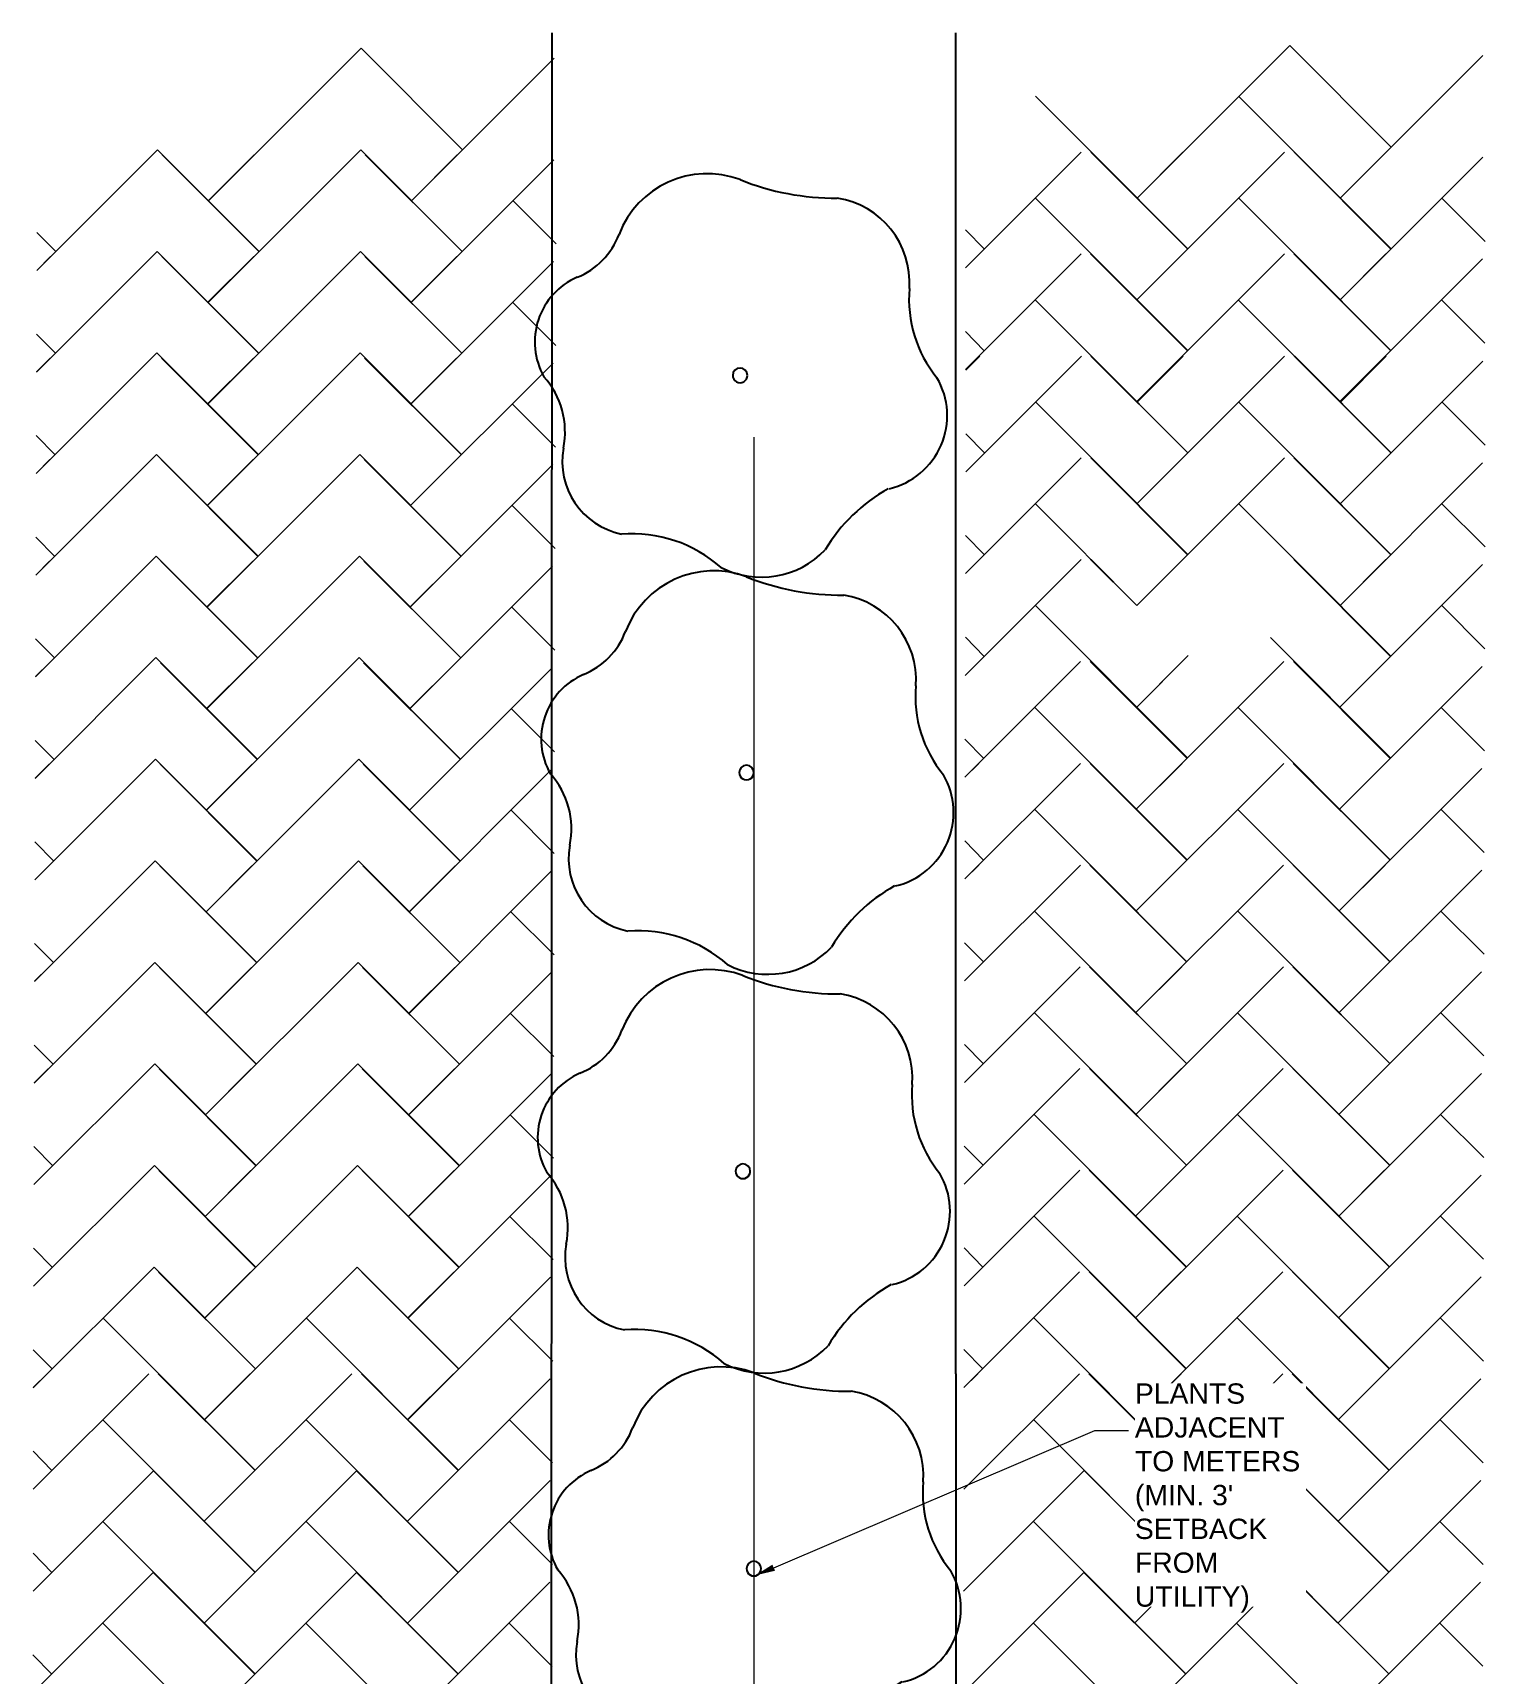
# Model space of a CAD drawing. Header units: feet. Extents: x 919634 to 928945, y 707022 to 708026.
# Drawn here: x 928936.84 to 928944.04, y 708018.21 to 708026.35 of the extents above; entities that cross this region are included whole.
import ezdxf

# ---------------------------------------------------------------- set-up
doc = ezdxf.new("R2010")
doc.units = ezdxf.units.FT
doc.header["$LTSCALE"] = 20
doc.header["$MEASUREMENT"] = 0
for name, color, linetype in [('LK-SHRB-035M', 4, 'Continuous'), ('LK-SHRB-TRNK', 3, 'Continuous'), ('LP-ANNO-LABL-SHRB', 2, 'Continuous'), ('PDF2_SP-ANNO', 2, 'Continuous'), ('PDF2_SP-Lot Lines', 251, 'Continuous'), ('PDF2_SP-Pavement', 7, 'Continuous'), ('PDF2_SP-PAVERS', 254, 'Continuous'), ('PDF2_Text', 6, 'Continuous')]:
    doc.layers.add(name, color=color, linetype=linetype)
doc.styles.add('PDF ArialMT', font='arial.ttf')

# ---------------------------------------------------------------- blocks, each defined once
blk = doc.blocks.new('shrub')
at = {"layer": 'LK-SHRB-035M'}
for centre, major_axis, start_param, end_param in [((1678.6974, 32.831), (0.3308, 0.3308), 0.430403, 1.991659), ((1679.3288, 34.427), (0.883, 0.883), 3.542119, 3.937306), ((1679.2746, 32.7583), (0.3008, 0.3008), 5.429875, 6.91021), ((1677.9137, 33.1289), (-0.262, 0.262), 2.740099, 3.565473), ((1678.1918, 32.4652), (0.2469, 0.2469), 1.195708, 2.872819), ((1680.3093, 32.6763), (0.4331, 0.4331), 2.269371, 3.043083), ((1677.5834, 32.0194), (-0.2894, 0.2894), 3.727628, 4.658085), ((1679.5133, 32.1003), (0.2637, 0.2637), 4.158598, 6.024641), ((1678.3456, 31.8724), (-0.2594, 0.2594), 0.604646, 2.155657), ((1679.9978, 31.0092), (0.5887, 0.5887), 1.291771, 1.82069), ((1678.3232, 30.8457), (-0.4731, 0.4731), -1.509164, -0.709626), ((1678.9657, 31.7362), (0.3092, 0.3092), 3.453327, 4.735111)]:
    blk.add_ellipse(centre, major_axis=major_axis, ratio=1, start_param=start_param, end_param=end_param, dxfattribs=at)
at = {"layer": 'LK-SHRB-TRNK'}
for start_param, end_param in [(3.926991, 7.068583), (0.785398, 3.926991)]:
    blk.add_ellipse((1678.86, 32.2991), major_axis=(-0.0257, 0.0257), ratio=1, start_param=start_param, end_param=end_param, dxfattribs=at)

msp = doc.modelspace()

# ---------------------------------------------------------------- linework, layer by layer
at = {"layer": 'PDF2_SP-ANNO', "lineweight": 13}
msp.add_lwpolyline([(928940.5155, 708018.7376), (928942.1071, 708019.4177), (928942.2738, 708019.4177)], dxfattribs=at)
at = {"layer": 'PDF2_SP-ANNO', "transparency": 33554559}
msp.add_solid([(928940.5222, 708018.7226), (928940.4238, 708018.6993), (928940.5088, 708018.7526)], dxfattribs=at)
at = {"layer": 'PDF2_SP-Lot Lines', "lineweight": 13}
msp.add_lwpolyline([(928940.4174, 708024.3405), (928940.4174, 708017.016)], dxfattribs=at)
at = {"layer": 'PDF2_SP-Pavement', "lineweight": 25}
for points in [[(928939.4141, 708017.6825), (928939.4174, 708026.3452)], [(928941.4174, 708019.6993), (928941.4174, 708026.3452)]]:
    msp.add_lwpolyline(points, dxfattribs=at)
at = {"layer": 'PDF2_SP-Pavement', "color": 6, "lineweight": 25}
msp.add_lwpolyline([(928941.4174, 708019.6993), (928941.4174, 708012.3025)], dxfattribs=at)
at = {"layer": 'PDF2_SP-PAVERS', "lineweight": 18}
for points in [[(928937.7147, 708025.5123), (928938.4711, 708026.2687), (928938.9739, 708025.7648)], [(928942.3158, 708025.5258), (928943.0722, 708026.2823), (928943.575, 708025.7784)], [(928938.7214, 708025.5123), (928939.4281, 708026.219)], [(928943.3225, 708025.5258), (928944.0292, 708026.2325)], [(928942.5674, 708025.2742), (928941.8124, 708026.0309)], [(928943.5741, 708025.2742), (928942.8191, 708026.0309)], [(928936.8647, 708025.1672), (928937.4628, 708025.7653), (928937.9656, 708025.2614)], [(928937.7131, 708025.0089), (928938.4695, 708025.7653), (928938.9723, 708025.2614)], [(928941.4666, 708025.18), (928942.0397, 708025.7532)], [(928942.0868, 708025.7532), (928942.5666, 708025.2733)], [(928942.5674, 708025.2742), (928942.0895, 708025.7532)], [(928942.3149, 708025.0217), (928943.0464, 708025.7532)], [(928942.3158, 708025.5258), (928942.5431, 708025.7532)], [(928943.0935, 708025.7532), (928943.5733, 708025.2733)], [(928943.5741, 708025.2742), (928943.0962, 708025.7532)], [(928943.3225, 708025.5258), (928943.5498, 708025.7532)], [(928937.4849, 708025.7404), (928937.9647, 708025.2606)], [(928937.7139, 708025.5131), (928937.9412, 708025.7404)], [(928938.4916, 708025.7404), (928938.9714, 708025.2606)], [(928938.7198, 708025.0089), (928939.4265, 708025.7156)], [(928938.7206, 708025.5131), (928938.9479, 708025.7404)], [(928943.3216, 708025.0217), (928944.0283, 708025.7284)], [(928939.4381, 708025.2989), (928939.2231, 708025.5139)], [(928942.5666, 708024.77), (928941.8116, 708025.5267)], [(928943.5733, 708024.77), (928942.8183, 708025.5267)], [(928944.04, 708025.3117), (928943.825, 708025.5267)], [(928936.958, 708025.2606), (928936.8647, 708025.3556)], [(928941.5599, 708025.2733), (928941.4666, 708025.3683)], [(928936.8631, 708024.6638), (928937.4612, 708025.2619), (928937.964, 708024.758)], [(928936.8639, 708025.168), (928936.9329, 708025.237)], [(928937.4833, 708025.237), (928937.9631, 708024.7571)], [(928937.7115, 708024.5055), (928938.4679, 708025.2619), (928938.9707, 708024.758)], [(928937.7123, 708025.0096), (928937.9396, 708025.237)], [(928938.49, 708025.237), (928938.9699, 708024.7571)], [(928938.7182, 708024.5055), (928939.4249, 708025.2122)], [(928938.719, 708025.0096), (928938.9463, 708025.237)], [(928941.4657, 708024.6758), (928942.0389, 708025.249)], [(928941.4666, 708025.18), (928941.5355, 708025.249)], [(928942.0859, 708025.249), (928942.5658, 708024.7692)], [(928942.5666, 708024.77), (928942.0887, 708025.249)], [(928942.3141, 708024.5175), (928943.0456, 708025.249)], [(928942.3149, 708025.0217), (928942.5422, 708025.249)], [(928943.0926, 708025.249), (928943.5725, 708024.7692)], [(928943.5733, 708024.77), (928943.0954, 708025.249)], [(928943.3208, 708024.5175), (928944.0275, 708025.2242)], [(928943.3216, 708025.0217), (928943.5489, 708025.249)], [(928942.5658, 708024.2658), (928941.8107, 708025.0225)], [(928943.5725, 708024.2658), (928942.8174, 708025.0225)], [(928944.0392, 708024.8075), (928943.8241, 708025.0225)], [(928939.4365, 708024.7955), (928939.2215, 708025.0105)], [(928941.5591, 708024.7692), (928941.4657, 708024.8642)], [(928936.9564, 708024.7571), (928936.8631, 708024.8521)], [(928936.8615, 708024.1604), (928937.4596, 708024.7585), (928937.9624, 708024.2545)], [(928936.8623, 708024.6646), (928936.9313, 708024.7335)], [(928937.4817, 708024.7335), (928937.9616, 708024.2537)], [(928937.7099, 708024.002), (928938.4663, 708024.7585), (928938.9691, 708024.2545)], [(928937.7107, 708024.5062), (928937.938, 708024.7335)], [(928938.4884, 708024.7335), (928938.9683, 708024.2537)], [(928938.7166, 708024.002), (928939.4233, 708024.7087)], [(928938.7174, 708024.5062), (928938.9447, 708024.7335)], [(928941.4672, 708024.1694), (928942.0403, 708024.7425)], [(928941.468, 708024.6736), (928941.537, 708024.7425)], [(928942.0874, 708024.7425), (928942.5672, 708024.2627)], [(928942.568, 708024.2635), (928942.0901, 708024.7425)], [(928942.3155, 708024.011), (928943.047, 708024.7425)], [(928942.3164, 708024.5152), (928942.5437, 708024.7425)], [(928943.0941, 708024.7425), (928943.5739, 708024.2627)], [(928943.5747, 708024.2635), (928943.0968, 708024.7425)], [(928943.3222, 708024.011), (928944.0289, 708024.7177)], [(928943.3231, 708024.5152), (928943.5504, 708024.7425)], [(928939.4349, 708024.292), (928939.2199, 708024.5071)], [(928942.5672, 708023.7594), (928941.8122, 708024.516)], [(928943.5739, 708023.7594), (928942.8189, 708024.516)], [(928944.0406, 708024.301), (928943.8256, 708024.516)], [(928936.9549, 708024.2537), (928936.8615, 708024.3487)], [(928941.5605, 708024.2627), (928941.4672, 708024.3577)], [(928936.8599, 708023.657), (928937.458, 708024.255), (928937.9608, 708023.7511)], [(928936.8608, 708024.1611), (928936.9297, 708024.2301)], [(928937.4801, 708024.2301), (928937.96, 708023.7503)], [(928937.7083, 708023.4986), (928938.4647, 708024.255), (928938.9675, 708023.7511)], [(928937.7091, 708024.0028), (928937.9364, 708024.2301)], [(928938.4868, 708024.2301), (928938.9667, 708023.7503)], [(928938.715, 708023.4986), (928939.4217, 708024.2053)], [(928938.7158, 708024.0028), (928938.9431, 708024.2301)], [(928941.4663, 708023.6652), (928942.0395, 708024.2383)], [(928941.4672, 708024.1694), (928941.5361, 708024.2383)], [(928942.0865, 708024.2383), (928942.5664, 708023.7585)], [(928942.5672, 708023.7594), (928942.0893, 708024.2383)], [(928942.3147, 708023.5068), (928943.0462, 708024.2383)], [(928942.3155, 708024.011), (928942.5428, 708024.2383)], [(928943.0932, 708024.2383), (928943.5731, 708023.7585)], [(928943.5739, 708023.7594), (928943.096, 708024.2383)], [(928943.3214, 708023.5068), (928944.0281, 708024.2135)], [(928943.3222, 708024.011), (928943.5495, 708024.2383)], [(928939.4334, 708023.7886), (928939.2183, 708024.0036)], [(928942.3147, 708023.5068), (928941.8113, 708024.0119)], [(928943.5731, 708023.2552), (928942.818, 708024.0119)], [(928944.0398, 708023.7969), (928943.8247, 708024.0119)], [(928936.9533, 708023.7503), (928936.8599, 708023.8453)], [(928941.5597, 708023.7585), (928941.4663, 708023.8535)], [(928936.8583, 708023.1535), (928937.4564, 708023.7516), (928937.9592, 708023.2477)], [(928936.8592, 708023.6577), (928936.9281, 708023.7267)], [(928937.4785, 708023.7267), (928937.9584, 708023.2469)], [(928937.7067, 708022.9952), (928938.4631, 708023.7516), (928938.9659, 708023.2477)], [(928937.7075, 708023.4994), (928937.9348, 708023.7267)], [(928938.4853, 708023.7267), (928938.9651, 708023.2469)], [(928938.7142, 708023.4994), (928938.9416, 708023.7267)], [(928941.4655, 708023.161), (928942.0386, 708023.7342)], [(928941.4663, 708023.6652), (928941.5353, 708023.7342)], [(928942.0857, 708023.7342), (928942.3147, 708023.5068)], [(928942.3147, 708023.5068), (928942.0884, 708023.7342)], [(928942.3147, 708023.5068), (928942.542, 708023.7342)], [(928943.0924, 708023.7342), (928943.5722, 708023.2543)], [(928943.5731, 708023.2552), (928943.0951, 708023.7342)], [(928943.3214, 708023.5068), (928943.5487, 708023.7342)], [(928938.7134, 708022.9952), (928939.4201, 708023.7019)], [(928943.3206, 708023.0027), (928944.0273, 708023.7094)], [(928939.4318, 708023.2852), (928939.2168, 708023.5002)], [(928942.5655, 708022.751), (928941.8105, 708023.5077)], [(928944.0389, 708023.2927), (928943.8239, 708023.5077)], [(928936.9517, 708023.2469), (928936.8583, 708023.3419)], [(928941.5588, 708023.2543), (928941.4655, 708023.3493)], [(928943.5722, 708022.751), (928942.9765, 708023.3481)], [(928936.8567, 708022.6501), (928937.4548, 708023.2482), (928937.9576, 708022.7443)], [(928937.7051, 708022.4918), (928938.4615, 708023.2482), (928938.9643, 708022.7443)], [(928942.3139, 708023.0027), (928942.5696, 708023.2584)], [(928936.8576, 708023.1543), (928936.9265, 708023.2233)], [(928937.477, 708023.2233), (928937.9568, 708022.7434)], [(928937.7059, 708022.9959), (928937.9333, 708023.2233)], [(928938.4837, 708023.2233), (928938.9635, 708022.7434)], [(928938.7118, 708022.4918), (928939.4185, 708023.1985)], [(928938.7126, 708022.9959), (928938.94, 708023.2233)], [(928941.4633, 708022.6554), (928942.0364, 708023.2286)], [(928941.4641, 708023.1596), (928941.5331, 708023.2286)], [(928942.0835, 708023.2286), (928942.5633, 708022.7488)], [(928942.5641, 708022.7496), (928942.0862, 708023.2286)], [(928942.3116, 708022.4971), (928943.0431, 708023.2286)], [(928942.3125, 708023.0013), (928942.5398, 708023.2286)], [(928943.0902, 708023.2286), (928943.57, 708022.7488)], [(928943.5708, 708022.7496), (928943.0929, 708023.2286)], [(928943.3183, 708022.4971), (928944.025, 708023.2038)], [(928943.3192, 708023.0013), (928943.5465, 708023.2286)], [(928939.4302, 708022.7818), (928939.2152, 708022.9968)], [(928942.5633, 708022.2454), (928941.8083, 708023.0021)], [(928943.57, 708022.2454), (928942.815, 708023.0021)], [(928944.0367, 708022.7871), (928943.8217, 708023.0021)], [(928936.9501, 708022.7434), (928936.8567, 708022.8384)], [(928941.5566, 708022.7488), (928941.4633, 708022.8438)], [(928936.8551, 708022.1467), (928937.4532, 708022.7448), (928937.956, 708022.2408)], [(928937.7035, 708021.9883), (928938.4599, 708022.7448), (928938.9627, 708022.2408)], [(928936.856, 708022.6509), (928936.925, 708022.7198)], [(928937.4754, 708022.7198), (928937.9552, 708022.24)], [(928937.7043, 708022.4925), (928937.9317, 708022.7198)], [(928938.4821, 708022.7198), (928938.9619, 708022.24)], [(928938.7102, 708021.9883), (928939.4169, 708022.695)], [(928938.7111, 708022.4925), (928938.9384, 708022.7198)], [(928941.4624, 708022.1512), (928942.0356, 708022.7244)], [(928941.4633, 708022.6554), (928941.5322, 708022.7244)], [(928942.0827, 708022.7244), (928942.5625, 708022.2446)], [(928942.5633, 708022.2454), (928942.0854, 708022.7244)], [(928942.3108, 708021.9929), (928943.0423, 708022.7244)], [(928942.3116, 708022.4971), (928942.5389, 708022.7244)], [(928943.0894, 708022.7244), (928943.5692, 708022.2446)], [(928943.57, 708022.2454), (928943.0921, 708022.7244)], [(928943.3175, 708021.9929), (928944.0242, 708022.6996)], [(928943.3183, 708022.4971), (928943.5457, 708022.7244)], [(928942.5625, 708021.7412), (928941.8074, 708022.4979)], [(928943.5692, 708021.7412), (928942.8142, 708022.4979)], [(928944.0359, 708022.2829), (928943.8209, 708022.4979)], [(928939.4286, 708022.2783), (928939.2136, 708022.4934)], [(928936.9485, 708022.24), (928936.8551, 708022.335)], [(928941.5558, 708022.2446), (928941.4624, 708022.3396)], [(928936.8536, 708021.6433), (928937.4516, 708022.2413), (928937.9544, 708021.7374)], [(928936.8544, 708022.1474), (928936.9234, 708022.2164)], [(928937.4738, 708022.2164), (928937.9536, 708021.7366)], [(928937.7019, 708021.4849), (928938.4583, 708022.2413), (928938.9611, 708021.7374)], [(928937.7028, 708021.9891), (928937.9301, 708022.2164)], [(928938.4805, 708022.2164), (928938.9603, 708021.7366)], [(928938.7086, 708021.4849), (928939.4153, 708022.1916)], [(928938.7095, 708021.9891), (928938.9368, 708022.2164)], [(928941.4616, 708021.6471), (928942.0348, 708022.2202)], [(928941.4624, 708022.1512), (928941.5314, 708022.2202)], [(928942.0818, 708022.2202), (928942.5616, 708021.7404)], [(928942.5625, 708021.7412), (928942.0845, 708022.2202)], [(928942.31, 708021.4887), (928943.0415, 708022.2202)], [(928942.3108, 708021.9929), (928942.5381, 708022.2202)], [(928943.0885, 708022.2202), (928943.5684, 708021.7404)], [(928943.5692, 708021.7412), (928943.0912, 708022.2202)], [(928943.3167, 708021.4887), (928944.0234, 708022.1954)], [(928943.3175, 708021.9929), (928943.5448, 708022.2202)], [(928939.427, 708021.7749), (928939.212, 708021.9899)], [(928942.5616, 708021.237), (928941.8066, 708021.9937)], [(928943.5684, 708021.237), (928942.8133, 708021.9937)], [(928944.035, 708021.7787), (928943.82, 708021.9937)], [(928936.9469, 708021.7366), (928936.8536, 708021.8316)], [(928941.5549, 708021.7404), (928941.4616, 708021.8354)], [(928936.852, 708021.1398), (928937.45, 708021.7379), (928937.9528, 708021.234)], [(928936.8528, 708021.644), (928936.9218, 708021.713)], [(928937.4722, 708021.713), (928937.952, 708021.2332)], [(928937.7003, 708020.9815), (928938.4567, 708021.7379), (928938.9595, 708021.234)], [(928937.7012, 708021.4857), (928937.9285, 708021.713)], [(928938.4789, 708021.713), (928938.9587, 708021.2332)], [(928938.707, 708020.9815), (928939.4137, 708021.6882)], [(928938.7079, 708021.4857), (928938.9352, 708021.713)], [(928941.4608, 708021.1429), (928942.0339, 708021.716)], [(928941.4616, 708021.6471), (928941.5306, 708021.716)], [(928942.081, 708021.716), (928942.5608, 708021.2362)], [(928942.5616, 708021.237), (928942.0837, 708021.716)], [(928942.3091, 708020.9845), (928943.0406, 708021.716)], [(928942.31, 708021.4887), (928942.5373, 708021.716)], [(928943.0877, 708021.716), (928943.5675, 708021.2362)], [(928943.5684, 708021.237), (928943.0904, 708021.716)], [(928943.3158, 708020.9845), (928944.0225, 708021.6912)], [(928943.3167, 708021.4887), (928943.544, 708021.716)], [(928939.4254, 708021.2715), (928939.2104, 708021.4865)], [(928942.5608, 708020.7329), (928941.8058, 708021.4895)], [(928943.5675, 708020.7329), (928942.8125, 708021.4895)], [(928944.0342, 708021.2745), (928943.8192, 708021.4895)], [(928936.9453, 708021.2332), (928936.852, 708021.3282)], [(928941.5541, 708021.2362), (928941.4608, 708021.3312)], [(928936.8504, 708020.6364), (928937.4484, 708021.2345), (928937.9512, 708020.7306)], [(928936.8512, 708021.1406), (928936.9202, 708021.2096)], [(928937.4706, 708021.2096), (928937.9504, 708020.7297)], [(928937.6987, 708020.4781), (928938.4552, 708021.2345), (928938.958, 708020.7306)], [(928937.6996, 708020.9822), (928937.9269, 708021.2096)], [(928938.4773, 708021.2096), (928938.9571, 708020.7297)], [(928938.7063, 708020.9822), (928938.9336, 708021.2096)], [(928941.4599, 708020.6387), (928942.0331, 708021.2118)], [(928941.4608, 708021.1429), (928941.5297, 708021.2118)], [(928942.0802, 708021.2118), (928942.56, 708020.732)], [(928942.5608, 708020.7329), (928942.0829, 708021.2118)], [(928942.3083, 708020.4803), (928943.0398, 708021.2118)], [(928942.3091, 708020.9845), (928942.5365, 708021.2118)], [(928943.0869, 708021.2118), (928943.5667, 708020.732)], [(928943.5675, 708020.7329), (928943.0896, 708021.2118)], [(928943.3158, 708020.9845), (928943.5432, 708021.2118)], [(928938.7054, 708020.4781), (928939.4121, 708021.1848)], [(928943.315, 708020.4803), (928944.0217, 708021.187)], [(928939.4238, 708020.7681), (928939.2088, 708020.9831)], [(928942.56, 708020.2287), (928941.805, 708020.9854)], [(928943.5667, 708020.2287), (928942.8117, 708020.9854)], [(928944.0334, 708020.7704), (928943.8184, 708020.9854)], [(928936.9437, 708020.7297), (928936.8504, 708020.8247)], [(928941.5533, 708020.732), (928941.4599, 708020.827)], [(928936.8488, 708020.133), (928937.4469, 708020.7311), (928937.9497, 708020.2271)], [(928937.6971, 708019.9746), (928938.4536, 708020.7311), (928938.9564, 708020.2271)], [(928941.4591, 708020.1345), (928942.0323, 708020.7077)], [(928941.4599, 708020.6387), (928941.5289, 708020.7077)], [(928942.0793, 708020.7077), (928942.5591, 708020.2278)], [(928942.56, 708020.2287), (928942.082, 708020.7077)], [(928942.3075, 708019.9762), (928943.039, 708020.7077)], [(928942.3083, 708020.4803), (928942.5356, 708020.7077)], [(928943.086, 708020.7077), (928943.5659, 708020.2278)], [(928943.5667, 708020.2287), (928943.0888, 708020.7077)], [(928943.315, 708020.4803), (928943.5423, 708020.7077)], [(928936.8496, 708020.6372), (928936.9186, 708020.7061)], [(928937.469, 708020.7061), (928937.9488, 708020.2263)], [(928937.698, 708020.4788), (928937.9253, 708020.7061)], [(928938.4757, 708020.7061), (928938.9555, 708020.2263)], [(928938.7038, 708019.9746), (928939.4105, 708020.6813)], [(928938.7047, 708020.4788), (928938.932, 708020.7061)], [(928943.3142, 708019.9762), (928944.0209, 708020.6829)], [(928939.4222, 708020.2646), (928939.2072, 708020.4797)], [(928942.5591, 708019.7245), (928941.8041, 708020.4812)], [(928943.5659, 708019.7245), (928942.8108, 708020.4812)], [(928944.0325, 708020.2662), (928943.8175, 708020.4812)], [(928936.9421, 708020.2263), (928936.8488, 708020.3213)], [(928941.5524, 708020.2278), (928941.4591, 708020.3228)], [(928936.8472, 708019.6296), (928937.4453, 708020.2276), (928937.9481, 708019.7237)], [(928937.6956, 708019.4712), (928938.452, 708020.2276), (928938.9548, 708019.7237)], [(928936.848, 708020.1337), (928936.917, 708020.2027)], [(928937.4674, 708020.2027), (928937.9472, 708019.7229)], [(928937.6964, 708019.9754), (928937.9237, 708020.2027)], [(928938.4741, 708020.2027), (928938.9539, 708019.7229)], [(928938.7023, 708019.4712), (928939.409, 708020.1779)], [(928938.7031, 708019.9754), (928938.9304, 708020.2027)], [(928941.4583, 708019.6303), (928942.0314, 708020.2035)], [(928941.4591, 708020.1345), (928941.5281, 708020.2035)], [(928942.0785, 708020.2035), (928942.5583, 708019.7236)], [(928942.5591, 708019.7245), (928942.0812, 708020.2035)], [(928942.3066, 708019.472), (928943.0381, 708020.2035)], [(928942.3075, 708019.9762), (928942.5348, 708020.2035)], [(928943.0852, 708020.2035), (928943.565, 708019.7236)], [(928943.5659, 708019.7245), (928943.0879, 708020.2035)], [(928943.3133, 708019.472), (928944.02, 708020.1787)], [(928943.3142, 708019.9762), (928943.5415, 708020.2035)], [(928937.9472, 708019.2195), (928937.1922, 708019.9762)], [(928938.9539, 708019.2195), (928938.1989, 708019.9762)], [(928939.4206, 708019.7612), (928939.2056, 708019.9762)], [(928942.5583, 708019.2203), (928941.8033, 708019.977)], [(928943.565, 708019.2203), (928942.81, 708019.977)], [(928944.0317, 708019.762), (928943.8167, 708019.977)], [(928936.9405, 708019.7229), (928936.8472, 708019.8179)], [(928941.5516, 708019.7236), (928941.4583, 708019.8187)], [(928936.8456, 708019.1261), (928937.4188, 708019.6993)], [(928936.8464, 708019.6303), (928936.9154, 708019.6993)], [(928937.4658, 708019.6993), (928937.9456, 708019.2195)], [(928937.9465, 708019.2203), (928937.4685, 708019.6993)], [(928937.694, 708018.9678), (928938.4255, 708019.6993)], [(928937.6948, 708019.472), (928937.9221, 708019.6993)], [(928938.4725, 708019.6993), (928938.9523, 708019.2195)], [(928938.9532, 708019.2203), (928938.4752, 708019.6993)], [(928938.7007, 708018.9678), (928939.4074, 708019.6745)], [(928938.7015, 708019.472), (928938.9288, 708019.6993)], [(928941.4574, 708019.1261), (928942.0306, 708019.6993)], [(928941.4583, 708019.6303), (928941.5272, 708019.6993)], [(928942.0777, 708019.6993), (928942.5575, 708019.2195)], [(928942.5583, 708019.2203), (928942.0804, 708019.6993)], [(928942.3058, 708018.9678), (928943.0373, 708019.6993)], [(928942.3066, 708019.472), (928942.534, 708019.6993)], [(928943.0844, 708019.6993), (928943.5642, 708019.2195)], [(928943.565, 708019.2203), (928943.0871, 708019.6993)], [(928943.3125, 708018.9678), (928944.0192, 708019.6745)], [(928943.3133, 708019.472), (928943.5407, 708019.6993)], [(928937.9456, 708018.7161), (928937.1906, 708019.4728)], [(928938.9523, 708018.7161), (928938.1973, 708019.4728)], [(928939.419, 708019.2578), (928939.204, 708019.4728)], [(928942.5575, 708018.7161), (928941.8025, 708019.4728)], [(928943.5642, 708018.7161), (928942.8092, 708019.4728)], [(928944.0309, 708019.2578), (928943.8159, 708019.4728)], [(928936.9389, 708019.2195), (928936.8456, 708019.3145)], [(928936.8456, 708018.6211), (928937.4423, 708019.2178), (928937.9456, 708018.7144)], [(928937.694, 708018.4628), (928938.449, 708019.2178), (928938.9523, 708018.7144)], [(928938.7007, 708018.4628), (928939.4074, 708019.1695)], [(928941.4566, 708018.6219), (928942.0533, 708019.2186), (928942.5567, 708018.7153)], [(928942.305, 708018.4636), (928943.06, 708019.2186), (928943.5634, 708018.7153)], [(928943.3117, 708018.4636), (928944.0184, 708019.1703)], [(928937.9456, 708018.2111), (928937.1906, 708018.9678)], [(928938.9523, 708018.2111), (928938.1973, 708018.9678)], [(928939.419, 708018.7528), (928939.204, 708018.9678)], [(928942.5567, 708018.2119), (928941.8016, 708018.9686)], [(928943.5634, 708018.2119), (928942.8083, 708018.9686)], [(928944.03, 708018.7536), (928943.815, 708018.9686)], [(928936.9389, 708018.7144), (928936.8456, 708018.8094)], [(928936.8448, 708018.1169), (928937.4414, 708018.7136), (928937.9448, 708018.2103)], [(928937.6931, 708017.9586), (928938.4482, 708018.7136), (928938.9515, 708018.2103)], [(928941.4558, 708018.1178), (928942.0525, 708018.7144), (928942.5558, 708018.2111)], [(928942.3041, 708017.9594), (928943.0592, 708018.7144), (928943.5625, 708018.2111)], [(928938.6998, 708017.9586), (928939.4065, 708018.6653)], [(928943.3108, 708017.9594), (928944.0175, 708018.6661)], [(928937.9448, 708017.7069), (928937.1898, 708018.4636)], [(928938.9515, 708017.7069), (928938.1965, 708018.4636)], [(928939.4182, 708018.2486), (928939.2032, 708018.4636)], [(928942.5558, 708017.7077), (928941.8008, 708018.4644)], [(928943.5625, 708017.7077), (928942.8075, 708018.4644)], [(928944.0292, 708018.2494), (928943.8142, 708018.4644)], [(928936.9381, 708018.2103), (928936.8448, 708018.3053)]]:
    msp.add_lwpolyline(points, dxfattribs=at)

# ---------------------------------------------------------------- block references
at = {"layer": 'LP-ANNO-LABL-SHRB'}
for p in [(927261.4889, 707992.3481), (927261.5208, 707990.3797), (927261.5031, 707988.4033), (927261.5571, 707986.434)]:
    msp.add_blockref('shrub', p, dxfattribs=at)

# ---------------------------------------------------------------- next in the draw order: texts
at = {"layer": 'PDF2_Text', "color": 2, "insert": (928942.305, 708019.651), "char_height": 0.100574, "width": 0.847777, "attachment_point": 1, "style": 'PDF ArialMT', "bg_fill": 3, "box_fill_scale": 1, "bg_fill_color": 256, "bg_fill_transparency": 0}
msp.add_mtext("PLANTS ADJACENT TO METERS (MIN. 3' SETBACK FROM UTILITY)", dxfattribs=at)

doc.saveas('drawing.dxf')
